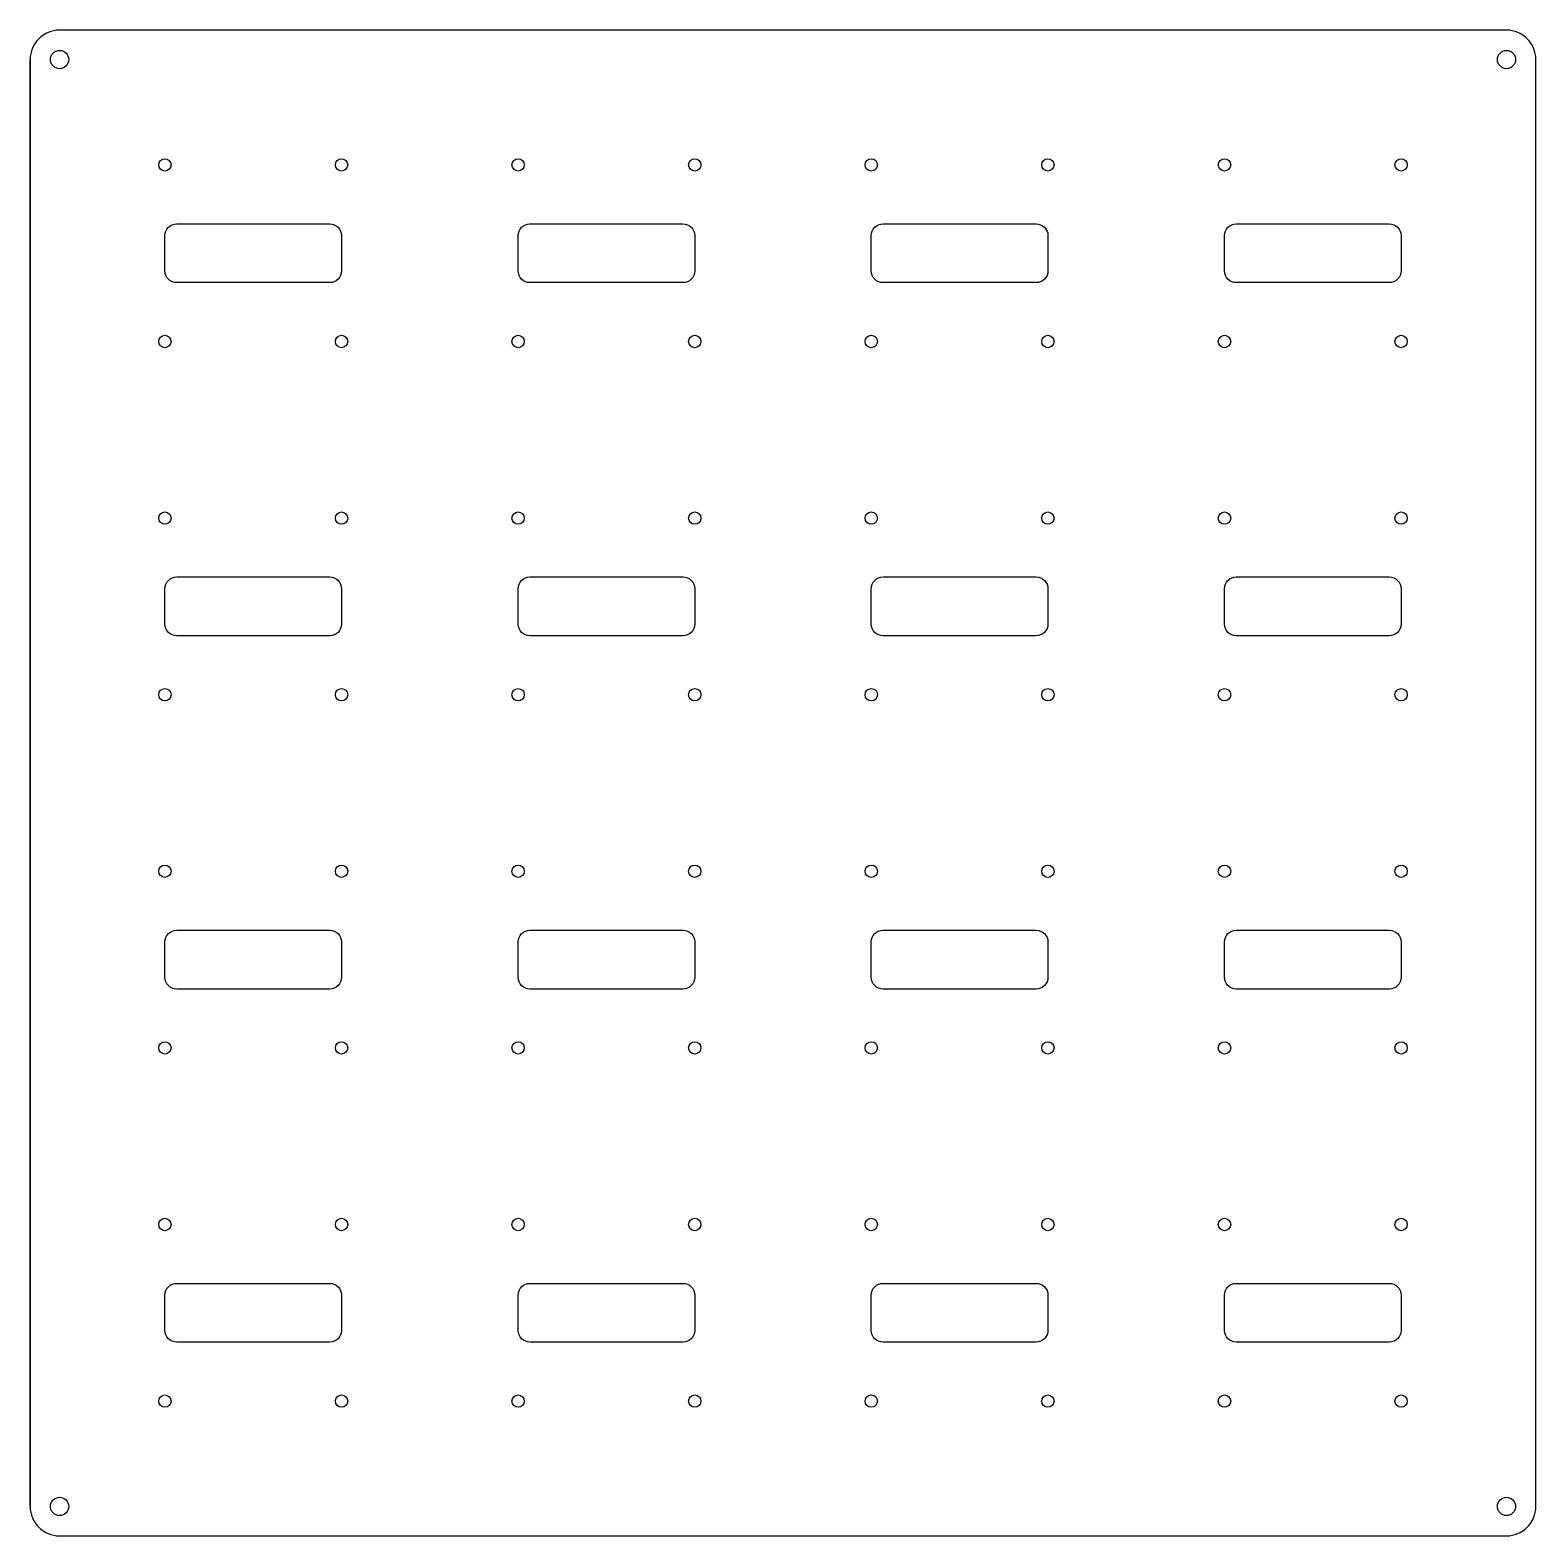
# Model space of a CAD drawing. Header units: millimetres. Extents: x 0 to 256, y -235 to 21.
import ezdxf

# ---------------------------------------------------------------- set-up
doc = ezdxf.new("R2010")
doc.units = ezdxf.units.MM
doc.layers.get('0').update_dxf_attribs({"linetype": 'CONTINUOUS'})

msp = doc.modelspace()

# ---------------------------------------------------------------- linework, layer by layer
msp.add_line((0.32, -230.17), (0.32, 15.63))
for points in [[(251.12, 20.63), (5.32, 20.63, 0.414214), (0.32, 15.63), (0.32, -230.17, 0.414214), (5.32, -235.17), (251.12, -235.17, 0.414214), (256.12, -230.17), (256.12, 15.63, 0.414214)], [(25.22, -12.27), (51.22, -12.27, -0.414214), (53.22, -14.27), (53.22, -20.27, -0.414214), (51.22, -22.27), (25.22, -22.27, -0.414214), (23.22, -20.27), (23.22, -14.27, -0.414214)], [(85.22, -12.27), (111.22, -12.27, -0.414214), (113.22, -14.27), (113.22, -20.27, -0.414214), (111.22, -22.27), (85.22, -22.27, -0.414214), (83.22, -20.27), (83.22, -14.27, -0.414214)], [(145.22, -12.27), (171.22, -12.27, -0.414214), (173.22, -14.27), (173.22, -20.27, -0.414214), (171.22, -22.27), (145.22, -22.27, -0.414214), (143.22, -20.27), (143.22, -14.27, -0.414214)], [(205.22, -12.27), (231.22, -12.27, -0.414214), (233.22, -14.27), (233.22, -20.27, -0.414214), (231.22, -22.27), (205.22, -22.27, -0.414214), (203.22, -20.27), (203.22, -14.27, -0.414214)], [(25.22, -72.27), (51.22, -72.27, -0.414214), (53.22, -74.27), (53.22, -80.27, -0.414214), (51.22, -82.27), (25.22, -82.27, -0.414214), (23.22, -80.27), (23.22, -74.27, -0.414214)], [(85.22, -72.27), (111.22, -72.27, -0.414214), (113.22, -74.27), (113.22, -80.27, -0.414214), (111.22, -82.27), (85.22, -82.27, -0.414214), (83.22, -80.27), (83.22, -74.27, -0.414214)], [(145.22, -72.27), (171.22, -72.27, -0.414214), (173.22, -74.27), (173.22, -80.27, -0.414214), (171.22, -82.27), (145.22, -82.27, -0.414214), (143.22, -80.27), (143.22, -74.27, -0.414214)], [(205.22, -72.27), (231.22, -72.27, -0.414214), (233.22, -74.27), (233.22, -80.27, -0.414214), (231.22, -82.27), (205.22, -82.27, -0.414214), (203.22, -80.27), (203.22, -74.27, -0.414214)], [(25.22, -132.27), (51.22, -132.27, -0.414214), (53.22, -134.27), (53.22, -140.27, -0.414214), (51.22, -142.27), (25.22, -142.27, -0.414214), (23.22, -140.27), (23.22, -134.27, -0.414214)], [(85.22, -132.27), (111.22, -132.27, -0.414214), (113.22, -134.27), (113.22, -140.27, -0.414214), (111.22, -142.27), (85.22, -142.27, -0.414214), (83.22, -140.27), (83.22, -134.27, -0.414214)], [(145.22, -132.27), (171.22, -132.27, -0.414214), (173.22, -134.27), (173.22, -140.27, -0.414214), (171.22, -142.27), (145.22, -142.27, -0.414214), (143.22, -140.27), (143.22, -134.27, -0.414214)], [(205.22, -132.27), (231.22, -132.27, -0.414214), (233.22, -134.27), (233.22, -140.27, -0.414214), (231.22, -142.27), (205.22, -142.27, -0.414214), (203.22, -140.27), (203.22, -134.27, -0.414214)], [(25.22, -192.27), (51.22, -192.27, -0.414214), (53.22, -194.27), (53.22, -200.27, -0.414214), (51.22, -202.27), (25.22, -202.27, -0.414214), (23.22, -200.27), (23.22, -194.27, -0.414214)], [(85.22, -192.27), (111.22, -192.27, -0.414214), (113.22, -194.27), (113.22, -200.27, -0.414214), (111.22, -202.27), (85.22, -202.27, -0.414214), (83.22, -200.27), (83.22, -194.27, -0.414214)], [(145.22, -192.27), (171.22, -192.27, -0.414214), (173.22, -194.27), (173.22, -200.27, -0.414214), (171.22, -202.27), (145.22, -202.27, -0.414214), (143.22, -200.27), (143.22, -194.27, -0.414214)], [(205.22, -192.27), (231.22, -192.27, -0.414214), (233.22, -194.27), (233.22, -200.27, -0.414214), (231.22, -202.27), (205.22, -202.27, -0.414214), (203.22, -200.27), (203.22, -194.27, -0.414214)]]:
    msp.add_lwpolyline(points, format="xyb", close=True)
for centre, radius in [((5.32, 15.63), 1.55), ((251.12, 15.63), 1.55), ((23.22, -2.27), 1.05), ((53.22, -2.27), 1.05), ((83.22, -2.27), 1.05), ((113.22, -2.27), 1.05), ((143.22, -2.27), 1.05), ((173.22, -2.27), 1.05), ((203.22, -2.27), 1.05), ((233.22, -2.27), 1.05), ((23.22, -32.27), 1.05), ((53.22, -32.27), 1.05), ((83.22, -32.27), 1.05), ((113.22, -32.27), 1.05), ((143.22, -32.27), 1.05), ((173.22, -32.27), 1.05), ((203.22, -32.27), 1.05), ((233.22, -32.27), 1.05), ((23.22, -62.27), 1.05), ((53.22, -62.27), 1.05), ((83.22, -62.27), 1.05), ((113.22, -62.27), 1.05), ((143.22, -62.27), 1.05), ((173.22, -62.27), 1.05), ((203.22, -62.27), 1.05), ((233.22, -62.27), 1.05), ((23.22, -92.27), 1.05), ((53.22, -92.27), 1.05), ((83.22, -92.27), 1.05), ((113.22, -92.27), 1.05), ((143.22, -92.27), 1.05), ((173.22, -92.27), 1.05), ((203.22, -92.27), 1.05), ((233.22, -92.27), 1.05), ((23.22, -122.27), 1.05), ((53.22, -122.27), 1.05), ((83.22, -122.27), 1.05), ((113.22, -122.27), 1.05), ((143.22, -122.27), 1.05), ((173.22, -122.27), 1.05), ((203.22, -122.27), 1.05), ((233.22, -122.27), 1.05), ((23.22, -152.27), 1.05), ((53.22, -152.27), 1.05), ((83.22, -152.27), 1.05), ((113.22, -152.27), 1.05), ((143.22, -152.27), 1.05), ((173.22, -152.27), 1.05), ((203.22, -152.27), 1.05), ((233.22, -152.27), 1.05), ((23.22, -182.27), 1.05), ((53.22, -182.27), 1.05), ((83.22, -182.27), 1.05), ((113.22, -182.27), 1.05), ((143.22, -182.27), 1.05), ((173.22, -182.27), 1.05), ((203.22, -182.27), 1.05), ((233.22, -182.27), 1.05), ((23.22, -212.27), 1.05), ((53.22, -212.27), 1.05), ((83.22, -212.27), 1.05), ((113.22, -212.27), 1.05), ((143.22, -212.27), 1.05), ((173.22, -212.27), 1.05), ((203.22, -212.27), 1.05), ((233.22, -212.27), 1.05), ((5.32, -230.17), 1.55), ((251.12, -230.17), 1.55)]:
    msp.add_circle(centre, radius)

doc.saveas('drawing.dxf')
